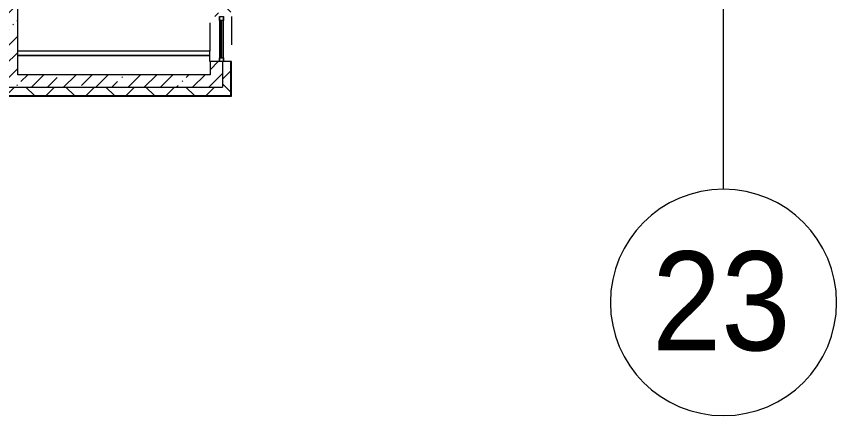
# Model space of a CAD drawing. Header units: millimetres. Extents: x -5426 to 189269, y -8553 to 29000.
# Drawn here: x 134315 to 148819, y -5906 to 1150 of the extents above; entities that cross this region are included whole.
import ezdxf

# ---------------------------------------------------------------- set-up
doc = ezdxf.new("R2010")
doc.units = ezdxf.units.MM
doc.linetypes.add('200_ШТРИХ__ш1_п0_6_', pattern=[800, 500, -300])
for name, color, linetype, lineweight in [('A-DETL-MBND-1', 7, '200_ШТРИХ__ш1_п0_6_', 9), ('A-GLAZ-2', 7, 'Continuous', 5), ('A-WALL', 7, 'Continuous', 9), ('A-WALL-5', 7, 'Continuous', 5), ('I-WALL-20', 7, 'Continuous', 5), ('Оси', 7, 'Continuous', 9), ('Оси-1', 7, 'Continuous', 20)]:
    doc.layers.add(name, color=color, linetype=linetype, lineweight=lineweight)
doc.styles.add('Arial_1', font='arial.ttf', dxfattribs={"width": 0.9, "height": 1750})
pattern_1 = [(45, (62258.8, 0), (-353.5534, 353.5534), []), (135, (62258.8, 0), (-353.5534, -353.5534), [])]
pattern_2 = [(45, (62258.82, 0), (-285.1231, 285.1231), []), (45, (62543.95, 0), (-285.1231, 285.1231), [504.031, -100.806, 16.764, -84.042])]

# ---------------------------------------------------------------- blocks, each defined once
blk = doc.blocks.new('120_Окно_СКБ_1Ст - 120_Окно_СКБ_1Ст 800х2500 EI30-23532001-3_4_1_птичка')
at = {"layer": 'A-GLAZ-2'}
for p, q in [((-400, -127), (-400, -57)), ((-400, -57), (-330, -57)), ((400, -57), (-400, -57)), ((-330, -127), (-400, -127)), ((-400, -127), (400, -127)), ((-330, -57), (-330, -127)), ((330, -87), (-330, -87)), ((330, -97), (-330, -97)), ((330, -127), (330, -57)), ((330, -57), (400, -57)), ((400, -127), (330, -127)), ((400, -57), (400, -127))]:
    blk.add_line(p, q, dxfattribs=at)
blk = doc.blocks.new('Зашивка приборов отопления38 - Зашивка приборов отопления-33325280-3_4_1_птичка')
at = {"layer": 'A-WALL-5'}
for p, q in [((120705, 18041), (120705, 17931)), ((120705, 17931), (124105, 17931)), ((124105, 17931), (120705, 17931)), ((120705, 17931), (120705, 17856)), ((120705, 17856), (124105, 17856))]:
    blk.add_line(p, q, dxfattribs=at)
blk = doc.blocks.new('Ось сетки - D8-29747960-3_4_1_птичка')
at = {"layer": 'Оси-1'}
for start, end in [(360, 180), (180, 360)]:
    blk.add_arc((0, 0), 4, start, end, dxfattribs=at)

msp = doc.modelspace()

# ---------------------------------------------------------------- hatches: boundary and pattern name
at = {"layer": 'A-WALL-5'}
h = msp.add_hatch(dxfattribs=at)
h.set_pattern_fill('FP_70', color=256, style=0, pattern_type=2)
h.set_pattern_definition(pattern_1)
h.paths.add_polyline_path([(138108.8, -250), (138108.8, 350), (137958.8, 350), (137958.8, -250)])
h.paths.add_polyline_path([(138108.8, 1150), (138108.8, 3320), (137958.8, 3320), (137958.8, 1150)])
h = msp.add_hatch(dxfattribs=at)
h.set_pattern_fill('FP_70', color=256, style=0, pattern_type=2)
h.set_pattern_definition(pattern_1)
h.paths.add_polyline_path([(132918.8, -250), (132918.8, -100), (129318.8, -100), (129318.8, -250), (132178.6, -250)])
h.paths.add_polyline_path([(137958.8, -250), (137958.8, -100), (133818.8, -100), (133818.8, -250), (137771.8, -250)])
h.paths.add_polyline_path([(119168.8, -250), (120068.8, -250), (120068.8, -100), (118885.9, -100), (118885.9, -250), (119127.7, -250)])
h.paths.add_polyline_path([(123668.8, -250), (123868.8, -250), (123868.8, -100), (123168.8, -100), (123168.8, -250)])
h.paths.add_polyline_path([(125968.8, -250), (126518.8, -250), (126518.8, -100), (125968.8, -100)])
h.paths.add_polyline_path([(128168.8, -250), (128418.8, -250), (128418.8, -100), (127418.8, -100), (127418.8, -250), (127668.8, -250)])
at = {"layer": 'I-WALL-20'}
h = msp.add_hatch(dxfattribs=at)
h.set_pattern_fill('FP_66', color=256, style=0, pattern_type=2)
h.set_pattern_definition(pattern_2)
h.paths.add_polyline_path([(137771.8, 120), (137958.8, 120), (137958.8, 350), (137738.8, 350), (137738.8, 120)])
h.paths.add_polyline_path([(137771.8, 1150), (137958.8, 1150), (137958.8, 3550), (137738.8, 3550), (137738.8, 1150)])
h.paths.add_polyline_path([(137738.8, 4050), (137958.8, 4050), (137958.8, 7900), (137738.8, 7900), (137738.8, 4279.6)])
h = msp.add_hatch(dxfattribs=at)
h.set_pattern_fill('FP_66', color=256, style=0, pattern_type=2)
h.set_pattern_definition(pattern_2)
h.paths.add_polyline_path([(134118.8, 120), (134338.8, 120), (134338.8, 7680), (134118.8, 7680), (134118.8, 1965.8)])
h = msp.add_hatch(dxfattribs=at)
h.set_pattern_fill('FP_66', color=256, style=0, pattern_type=2)
h.set_pattern_definition(pattern_2)
h.paths.add_polyline_path([(137958.8, -100), (137958.8, 120), (134118.8, 120), (134118.8, -100), (137771.8, -100)])

# ---------------------------------------------------------------- linework, layer by layer
at = {"layer": 'A-DETL-MBND-1'}
for p, q in [((137738.8, 535), (137738.8, 1150)), ((138116.8, 1150), (138116.8, 350))]:
    msp.add_line(p, q, dxfattribs=at)
at = {"layer": 'A-WALL'}
for p, q in [((137958.8, 350), (137958.8, 120)), ((138108.8, -250), (138108.8, 350)), ((138111.8, -253), (138111.8, 350)), ((133818.8, -100), (137958.8, -100)), ((133818.8, -250), (138108.8, -250)), ((133818.8, -253), (138111.8, -253))]:
    msp.add_line(p, q, dxfattribs=at)
at = {"layer": 'A-WALL-5'}
for p, q in [((138116.8, 350), (137958.8, 350)), ((138116.8, -258), (138116.8, 350)), ((137958.8, 120), (137958.8, -100)), ((126518.8, -258), (138116.8, -258))]:
    msp.add_line(p, q, dxfattribs=at)
at = {"layer": 'I-WALL-20'}
for p, q in [((134338.8, 120), (134338.8, 7680)), ((137958.8, 350), (137738.8, 350)), ((137738.8, 350), (137738.8, 120)), ((137738.8, 120), (134338.8, 120))]:
    msp.add_line(p, q, dxfattribs=at)
at = {"layer": 'Оси'}
msp.add_line((146818.8, -1906.3), (146818.8, 9979), dxfattribs=at)

# ---------------------------------------------------------------- block references
at = {"layer": 'A-GLAZ-2', "rotation": 270}
msp.add_blockref('120_Окно_СКБ_1Ст - 120_Окно_СКБ_1Ст 800х2500 EI30-23532001-3_4_1_птичка', (138033.8, 750), dxfattribs=at)
at = {"layer": 'A-WALL-5', "rotation": 180}
msp.add_blockref('Зашивка приборов отопления38 - Зашивка приборов отопления-33325280-3_4_1_птичка', (258443.5, 18391.2), dxfattribs=at)
at = {"layer": 'Оси-1', "xscale": 499.9999999999995, "yscale": 499.9999999999995, "zscale": 499.9999999999995}
msp.add_blockref('Ось сетки - D8-29747960-3_4_1_птичка', (146818.8, -3906.3), dxfattribs=at)

# ---------------------------------------------------------------- texts
at = {"layer": 'Оси', "insert": (145555.7, -3003), "char_height": 1750, "width": 3030.379, "attachment_point": 1, "style": 'Arial_1'}
msp.add_mtext('23', dxfattribs=at)

doc.saveas('drawing.dxf')
